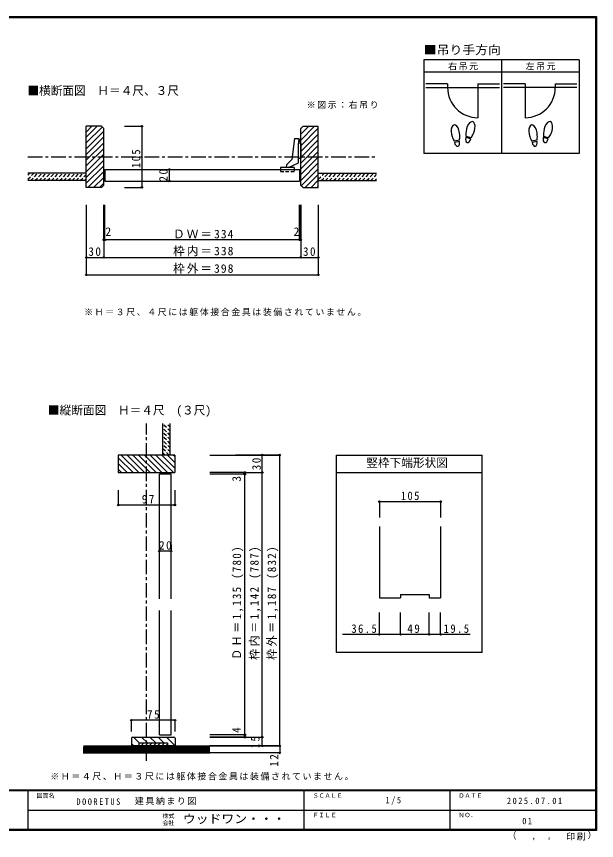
# Model space of a CAD drawing. Units: millimetres at full size, sheet at 1:5. Extents: x -973 to 977, y -718 to 696.
# Drawn here: x -18 to 977, y -718 to 696 of the extents above; entities that cross this region are included whole.
import ezdxf
from ezdxf.enums import TextEntityAlignment as Align

# ---------------------------------------------------------------- set-up
doc = ezdxf.new("R2010")
doc.units = ezdxf.units.MM
doc.header["$LTSCALE"] = 5
doc.header["$PDMODE"] = 32
doc.header["$PDSIZE"] = 2.5
doc.linetypes.add('CHAIN1', pattern=[8, 5, -1, 1, -1])
doc.linetypes.add('DASHED1', pattern=[1.8, 1.2, -0.6])
for name, color, linetype in [('0-0_補助線', 3, 'Continuous'), ('0-1_通り芯', 4, 'CHAIN1'), ('0-3_仕上げ', 2, 'Continuous'), ('0-4_枠', 3, 'Continuous'), ('0-6_扉', 6, 'Continuous'), ('0-7_金物', 7, 'Continuous'), ('0-8_戸当り', 3, 'Continuous'), ('0-A_文字', 7, 'Continuous'), ('0-B_寸法', 7, 'Continuous'), ('0-C_ハッチ', 4, 'DASHED1'), ('F-0_補助線', 7, 'Continuous'), ('F-1_枠', 6, 'Continuous'), ('F-A_文字', 7, 'Continuous')]:
    doc.layers.add(name, color=color, linetype=linetype)
doc.styles.add('ＭＳ ゴシック', font='')
doc.styles.get('ＭＳ ゴシック').set_extended_font_data('MS Gothic')

msp = doc.modelspace()

# ---------------------------------------------------------------- linework, layer by layer
at = {"layer": '0-0_補助線'}
for p, q in [((179.153, -542.5), (179.153, -555.5)), ((179.153, -551.184), (183.469, -555.5)), ((181.153, -540.5), (252.153, -540.5)), ((182.611, -540.5), (192.611, -550.5)), ((196.753, -540.5), (206.753, -550.5)), ((210.895, -540.5), (220.895, -550.5)), ((225.037, -540.5), (235.037, -550.5)), ((239.18, -540.5), (254.18, -555.5)), ((254.153, -542.5), (254.153, -555.5))]:
    msp.add_line(p, q, dxfattribs=at)
at = {"layer": '0-0_補助線', "color": 7}
for p, q in [((192.153, -550.5), (192.153, -555.5)), ((193.647, -550.5), (192.153, -551.994)), ((200.718, -550.5), (195.718, -555.5)), ((207.789, -550.5), (202.789, -555.5)), ((214.86, -550.5), (209.86, -555.5)), ((221.931, -550.5), (216.931, -555.5)), ((229.002, -550.5), (224.002, -555.5)), ((236.073, -550.5), (231.073, -555.5)), ((241.153, -552.491), (238.145, -555.5))]:
    msp.add_line(p, q, dxfattribs=at)
msp.add_lwpolyline([(192.153, -550.5), (241.153, -550.5), (241.153, -555.5)], dxfattribs=at)
at = {"layer": '0-0_補助線'}
for centre, start, end in [((181.153, -542.5), 90, 180), ((252.153, -542.5), 0, 90)]:
    msp.add_arc(centre, 2, start, end, dxfattribs=at)
at = {"layer": '0-1_通り芯'}
for p, q in [((1.653, 455), (599.653, 455)), ((205.153, -581.082), (205.153, -2.5))]:
    msp.add_line(p, q, dxfattribs=at)
at = {"layer": '0-3_仕上げ'}
for p, q in [((101.653, 427), (1.653, 427)), ((499.653, 427), (599.653, 427)), ((101.653, 414.5), (1.653, 414.5)), ((499.653, 414.5), (599.653, 414.5)), ((233.153, -56.5), (233.153, -2.5)), ((245.653, -56.5), (245.653, -2.5)), ((97.174, -555.5), (313.653, -555.5)), ((96.653, -567.5), (313.653, -567.5))]:
    msp.add_line(p, q, dxfattribs=at)
at = {"layer": '0-3_仕上げ', "color": 7}
for p, q in [((96.653, -557.5), (313.653, -557.5)), ((96.653, -559.5), (313.653, -559.5)), ((313.653, -561.5), (96.653, -561.5)), ((313.653, -563.5), (96.653, -563.5)), ((313.653, -565.5), (96.653, -565.5))]:
    msp.add_line(p, q, dxfattribs=at)
at = {"layer": '0-4_枠'}
for p, q in [((127.653, 507.5), (101.653, 507.5)), ((101.653, 402.5), (101.653, 507.5)), ((127.653, 507.5), (131.653, 503.5)), ((131.653, 406.5), (131.653, 503.5)), ((473.653, 507.5), (469.653, 503.5)), ((469.653, 406.5), (469.653, 503.5)), ((473.653, 507.5), (499.653, 507.5)), ((499.653, 402.5), (499.653, 507.5)), ((127.653, 402.5), (101.653, 402.5)), ((131.653, 406.5), (127.653, 402.5)), ((253.653, -56.5), (156.653, -56.5)), ((253.653, -56.5), (253.653, -86.5)), ((530.653, -56.5), (780.653, -56.5)), ((530.653, -395.005), (530.653, -56.5)), ((780.653, -395.005), (780.653, -56.5)), ((530.653, -86.5), (780.653, -86.5)), ((604.338, -179.109), (604.338, -301.475)), ((709.338, -179.109), (709.338, -301.475)), ((640.838, -295.775), (640.838, -301.475)), ((640.838, -295.775), (689.838, -295.775)), ((689.838, -295.775), (689.838, -301.475)), ((604.338, -301.475), (640.838, -301.475)), ((689.838, -301.475), (709.338, -301.475)), ((780.653, -395.005), (530.653, -395.005)), ((254.153, -555.5), (179.153, -555.5))]:
    msp.add_line(p, q, dxfattribs=at)
at = {"layer": '0-4_枠', "color": 4}
for p, q in [((604.338, -136.488), (709.338, -136.488)), ((604.338, -136.488), (604.338, -163.621)), ((709.338, -136.488), (709.338, -163.621)), ((604.338, -364.324), (604.338, -326.566)), ((640.838, -364.324), (640.838, -326.566)), ((689.838, -364.324), (689.838, -326.566)), ((709.338, -364.324), (709.338, -326.566)), ((640.838, -364.324), (541.07, -364.324)), ((689.838, -364.324), (640.838, -364.324)), ((760.259, -364.324), (689.838, -364.324))]:
    msp.add_line(p, q, dxfattribs=at)
at = {"layer": '0-4_枠'}
for points in [[(469.653, 406.5), (473.653, 402.5), (499.653, 402.5)], [(156.653, -56.5), (156.653, -86.5), (253.653, -86.5)]]:
    msp.add_lwpolyline(points, dxfattribs=at)
at = {"layer": '0-4_枠', "color": 7}
for p in [(604.338, -136.488), (709.338, -136.488), (604.338, -364.324), (640.838, -364.324), (689.838, -364.324), (709.338, -364.324)]:
    msp.add_point(p, dxfattribs=at)
at = {"layer": '0-6_扉'}
for p, q in [((133.653, 433.5), (467.653, 433.5)), ((133.653, 433.5), (133.653, 413.5)), ((467.653, 433.5), (467.653, 413.5)), ((133.653, 413.5), (467.653, 413.5)), ((247.153, -89.5), (227.153, -89.5)), ((227.153, -303), (227.153, -89.5)), ((247.153, -303), (247.153, -89.5)), ((227.153, -536.5), (227.153, -323)), ((247.153, -536.5), (247.153, -323)), ((227.153, -536.5), (247.153, -536.5))]:
    msp.add_line(p, q, dxfattribs=at)
at = {"layer": '0-7_金物'}
for p, q in [((459.052, 486.242), (454.132, 450.251)), ((459.052, 486.242), (466.052, 486.291)), ((466.052, 486.291), (465.903, 478.241)), ((467.671, 484.603), (466.044, 485.823)), ((466.459, 481.572), (467.886, 481.809)), ((467.671, 484.603), (467.886, 481.809)), ((469.653, 478.241), (465.903, 478.241)), ((465.903, 452.341), (465.903, 478.241)), ((469.653, 478.241), (469.653, 452.341)), ((465.852, 444.484), (465.903, 452.791)), ((445.039, 441.562), (444.798, 436.5)), ((454.132, 450.251), (445.039, 441.562)), ((448.674, 436.5), (465.852, 444.484)), ((469.653, 452.341), (465.9, 452.341)), ((458.261, 436.5), (434.711, 436.5))]:
    msp.add_line(p, q, dxfattribs=at)
at = {"layer": '0-7_金物', "linetype": 'DASHED1'}
for p, q in [((434.711, 436.5), (434.711, 429.51)), ((458.261, 429.51), (434.711, 429.51)), ((458.261, 436.5), (458.261, 429.51))]:
    msp.add_line(p, q, dxfattribs=at)
at = {"layer": '0-7_金物'}
msp.add_lwpolyline([(466.459, 481.572), (466.459, 482.784), (465.992, 483.018)], dxfattribs=at)
at = {"layer": '0-8_戸当り', "color": 2}
for p, q in [((721.239, 580.308), (684.139, 580.308)), ((721.239, 580.308), (721.239, 574.008)), ((773.039, 580.308), (810.139, 580.308)), ((773.039, 580.308), (773.039, 522.208)), ((854.239, 580.308), (817.139, 580.308)), ((854.239, 580.308), (854.239, 522.208)), ((906.039, 580.308), (943.139, 580.308)), ((906.039, 580.308), (906.039, 574.008)), ((684.139, 574.008), (810.139, 574.008)), ((943.139, 574.008), (817.139, 574.008))]:
    msp.add_line(p, q, dxfattribs=at)
at = {"layer": '0-8_戸当り'}
for p, q in [((741.457, 483.378), (732.811, 481.853)), ((741.822, 481.31), (733.175, 479.785)), ((760.924, 485.706), (752.444, 487.978)), ((761.468, 487.735), (752.987, 490.007)), ((874.457, 483.378), (865.811, 481.853)), ((874.822, 481.31), (866.175, 479.785)), ((893.924, 485.706), (885.444, 487.978)), ((894.468, 487.735), (885.987, 490.007))]:
    msp.add_line(p, q, dxfattribs=at)
at = {"layer": '0-8_戸当り', "color": 2}
for centre, start, end in [((773.039, 574.008), 180, 270), ((854.239, 574.008), 270, 0)]:
    msp.add_arc(centre, 51.8, start, end, dxfattribs=at)
at = {"layer": '0-8_戸当り'}
for centre, major_axis, ratio, start_param, end_param in [((734.795, 495.877), (-2.445, 13.867), 0.5, 4.34059143, 8.22577918), ((760.713, 501.878), (3.644, 13.601), 0.5, 4.34059143, 8.22577918), ((867.795, 495.877), (-2.445, 13.867), 0.5, 4.34059143, 8.22577918), ((893.713, 501.878), (3.644, 13.601), 0.5, 4.34059143, 8.22577918), ((760.609, 501.489), (4.416, 16.48), 0.4, 1.85063327, 2.44287679), ((760.609, 501.489), (4.416, 16.48), 0.4, 3.84030852, 4.43255203), ((893.609, 501.489), (4.416, 16.48), 0.4, 1.85063327, 2.44287679), ((893.609, 501.489), (4.416, 16.48), 0.4, 3.84030852, 4.43255203), ((734.865, 495.481), (-2.963, 16.802), 0.4, 1.85063327, 2.44287679), ((737.498, 480.548), (-1.27, 7.205), 0.6, 1.57079633, 4.71238898), ((734.865, 495.481), (-2.963, 16.802), 0.4, 3.84030852, 4.43255203), ((756.684, 486.842), (1.894, 7.067), 0.6, 1.57079633, 4.71238898), ((867.865, 495.481), (-2.963, 16.802), 0.4, 1.85063327, 2.44287679), ((870.498, 480.548), (-1.27, 7.205), 0.6, 1.57079633, 4.71238898), ((867.865, 495.481), (-2.963, 16.802), 0.4, 3.84030852, 4.43255203), ((889.684, 486.842), (1.894, 7.067), 0.6, 1.57079633, 4.71238898)]:
    msp.add_ellipse(centre, major_axis=major_axis, ratio=ratio, start_param=start_param, end_param=end_param, dxfattribs=at)
at = {"layer": '0-A_文字', "color": 3}
for p, q in [((680.639, 621.667), (680.639, 460.667)), ((946.639, 621.667), (680.639, 621.667)), ((813.639, 621.667), (813.639, 460.667)), ((680.639, 600.667), (946.639, 600.667))]:
    msp.add_line(p, q, dxfattribs=at)
msp.add_lwpolyline([(946.639, 621.667), (946.639, 460.667), (680.639, 460.667)], dxfattribs=at)
at = {"layer": '0-B_寸法', "color": 4}
for p, q in [((232.188, 433.5), (244.082, 433.5)), ((244.082, 433.5), (244.082, 413.5)), ((232.188, 413.5), (244.082, 413.5)), ((167.087, 402.5), (197.087, 402.5)), ((101.653, 372.5), (101.653, 252.5)), ((131.653, 312.5), (131.653, 372.5)), ((131.653, 372.5), (131.653, 282.5)), ((133.653, 312.5), (133.653, 372.5)), ((467.653, 312.5), (467.653, 372.5)), ((469.653, 312.5), (469.653, 372.5)), ((469.653, 372.5), (469.653, 282.5)), ((499.653, 372.5), (499.653, 252.5)), ((469.653, 312.5), (131.653, 312.5)), ((101.653, 282.5), (499.653, 282.5)), ((101.653, 252.5), (499.653, 252.5)), ((313.653, -56.5), (433.653, -56.5)), ((433.653, -56.5), (357.653, -56.5)), ((403.653, -555.5), (403.653, -56.5)), ((433.653, -555.5), (433.653, -56.5)), ((373.653, -86.5), (313.653, -86.5)), ((373.653, -89.5), (313.653, -89.5)), ((373.653, -86.5), (403.653, -86.5)), ((373.653, -86.5), (373.653, -89.5)), ((373.653, -536.5), (373.653, -89.5)), ((156.653, -116.96), (156.653, -142.331)), ((253.653, -116.96), (253.653, -142.331)), ((253.653, -142.331), (156.653, -142.331)), ((227.153, -210.585), (227.153, -221.5)), ((247.153, -210.585), (247.153, -221.5)), ((247.153, -221.5), (227.153, -221.5)), ((179.154, -530.583), (179.154, -511.445)), ((254.153, -511.445), (179.154, -511.445)), ((254.153, -530.583), (254.153, -511.445)), ((373.653, -536.5), (313.653, -536.5)), ((373.653, -540.5), (373.653, -536.5)), ((313.653, -540.5), (403.653, -540.5)), ((373.653, -540.5), (313.653, -540.5)), ((313.653, -555.5), (403.653, -555.5)), ((433.653, -555.5), (313.653, -555.5)), ((373.653, -555.5), (433.653, -555.5)), ((433.653, -555.5), (433.653, -567.5)), ((433.653, -567.5), (313.653, -567.5))]:
    msp.add_line(p, q, dxfattribs=at)
msp.add_lwpolyline([(167.087, 507.5), (197.087, 507.5), (197.087, 402.5)], dxfattribs=at)
at = {"layer": '0-B_寸法'}
for p in [(197.087, 507.5), (244.082, 433.5), (244.082, 413.5), (197.087, 402.5), (131.653, 312.5), (133.653, 312.5), (467.653, 312.5), (469.653, 312.5), (101.653, 282.5), (131.653, 282.5), (469.653, 282.5), (499.653, 282.5), (101.653, 252.5), (499.653, 252.5), (403.653, -56.5), (433.653, -56.5), (433.653, -56.5), (373.653, -86.5), (373.653, -89.5), (403.653, -86.5), (156.653, -142.331), (253.653, -142.331), (227.153, -221.5), (247.153, -221.5), (179.154, -511.445), (254.153, -511.445), (373.653, -536.5), (373.653, -540.5), (403.653, -540.5), (403.653, -540.5), (403.653, -555.5), (403.653, -555.5), (433.653, -555.5), (433.653, -567.5)]:
    msp.add_point(p, dxfattribs=at)
at = {"layer": '0-C_ハッチ', "linetype": 'Continuous'}
for p, q in [((101.653, 488.85), (120.303, 507.5)), ((101.653, 497.588), (111.565, 507.5)), ((101.653, 478.951), (128.928, 506.225)), ((101.653, 469.051), (131.653, 499.051)), ((469.653, 493.774), (483.379, 507.5)), ((469.653, 483.874), (493.279, 507.5)), ((469.653, 473.975), (499.653, 503.975)), ((101.653, 459.152), (131.653, 489.152)), ((469.653, 464.075), (499.653, 494.075)), ((469.653, 454.176), (499.653, 484.176)), ((101.653, 449.252), (131.653, 479.252)), ((101.653, 439.353), (131.653, 469.353)), ((469.653, 444.276), (499.653, 474.276)), ((101.653, 429.453), (131.653, 459.453)), ((469.653, 434.377), (499.653, 464.377)), ((469.653, 424.477), (499.653, 454.477)), ((101.653, 419.554), (131.653, 449.554)), ((101.653, 409.654), (131.653, 439.654)), ((469.653, 414.578), (499.653, 444.578)), ((104.398, 402.5), (131.653, 429.755)), ((469.653, 404.678), (499.653, 434.678)), ((477.374, 402.5), (499.653, 424.779)), ((114.298, 402.5), (131.653, 419.855)), ((487.274, 402.5), (499.653, 414.879)), ((124.197, 402.5), (131.653, 409.956)), ((497.173, 402.5), (499.653, 404.98)), ((191.825, -86.5), (161.825, -56.5)), ((201.724, -86.5), (171.724, -56.5)), ((211.624, -86.5), (181.624, -56.5)), ((221.523, -86.5), (191.523, -56.5)), ((231.423, -86.5), (201.423, -56.5)), ((241.322, -86.5), (211.322, -56.5)), ((251.222, -86.5), (221.222, -56.5)), ((253.653, -79.032), (231.121, -56.5)), ((253.653, -69.133), (241.021, -56.5)), ((253.653, -59.233), (250.92, -56.5)), ((181.925, -86.5), (156.653, -61.228)), ((172.026, -86.5), (156.653, -71.128)), ((162.126, -86.5), (156.653, -81.027))]:
    msp.add_line(p, q, dxfattribs=at)
at = {"layer": '0-C_ハッチ'}
for p, q in [((1.653, 423.647), (5.006, 427)), ((1.653, 416.576), (12.077, 427)), ((6.648, 414.5), (19.148, 427)), ((13.719, 414.5), (26.219, 427)), ((20.79, 414.5), (33.29, 427)), ((27.861, 414.5), (40.361, 427)), ((34.932, 414.5), (47.432, 427)), ((42.003, 414.5), (54.503, 427)), ((49.074, 414.5), (61.574, 427)), ((56.145, 414.5), (68.645, 427)), ((63.216, 414.5), (75.716, 427)), ((70.287, 414.5), (82.787, 427)), ((77.358, 414.5), (89.858, 427)), ((84.429, 414.5), (96.929, 427)), ((91.5, 414.5), (101.653, 424.653)), ((499.653, 416.574), (510.08, 427)), ((504.65, 414.5), (517.151, 427)), ((511.722, 414.5), (524.222, 427)), ((518.793, 414.5), (531.293, 427)), ((525.864, 414.5), (538.364, 427)), ((532.935, 414.5), (545.435, 427)), ((540.006, 414.5), (552.506, 427)), ((547.077, 414.5), (559.577, 427)), ((554.148, 414.5), (566.648, 427)), ((561.219, 414.5), (573.719, 427)), ((568.29, 414.5), (580.79, 427)), ((575.361, 414.5), (587.861, 427)), ((582.432, 414.5), (594.932, 427)), ((589.503, 414.5), (599.653, 424.65)), ((98.571, 414.5), (101.653, 417.581)), ((596.574, 414.5), (599.653, 417.579)), ((245.653, -15.84), (233.153, -3.34)), ((245.653, -22.911), (233.153, -10.412)), ((245.653, -8.769), (239.384, -2.5)), ((245.653, -29.982), (233.153, -17.483)), ((245.653, -37.054), (233.153, -24.554)), ((245.653, -44.125), (233.153, -31.625)), ((245.653, -51.196), (233.153, -38.696)), ((243.887, -56.5), (233.153, -45.767)), ((236.816, -56.5), (233.153, -52.838))]:
    msp.add_line(p, q, dxfattribs=at)
at = {"layer": 'F-1_枠'}
for p, q in [((-973.347, 695.833), (976.653, 695.833)), ((-973.347, 695), (976.653, 695)), ((-973.347, 694.167), (976.653, 694.167)), ((974.986, 695.833), (974.986, -700.833)), ((975.82, 695.833), (975.82, -700.833)), ((976.653, 695.833), (976.653, -700.833)), ((976.653, -631.667), (-973.347, -631.667)), ((976.653, -632.5), (-973.347, -632.5)), ((1.653, -632.5), (1.653, -699.167)), ((474.986, -632.5), (474.986, -699.167)), ((724.986, -632.5), (724.986, -699.167)), ((1.653, -665.833), (974.986, -665.834)), ((976.653, -699.167), (-973.347, -699.167)), ((976.653, -700), (-973.347, -700)), ((976.653, -700.833), (-973.347, -700.833))]:
    msp.add_line(p, q, dxfattribs=at)

# ---------------------------------------------------------------- texts
at = {"layer": '0-4_枠', "color": 7, "style": 'ＭＳ ゴシック'}
msp.add_text('竪枠下端形状図', height=14.66, dxfattribs=at).set_placement((581.903, -81.5), align=Align.BOTTOM_LEFT)
at = {"layer": '0-4_枠', "color": 7, "char_height": 14.66, "attachment_point": 7, "style": 'ＭＳ ゴシック'}
for s, insert in [('\\T1.27;\\W0.9;105', (641.148, -133.988)), ('\\T1.28;\\W0.9;36.5', (556.401, -361.824)), ('\\T1.27;\\W0.95;49', (652.213, -361.824)), ('\\T1.28;\\W0.9;19.5', (714.659, -361.824))]:
    msp.add_mtext(s, dxfattribs=dict(at, insert=insert))
at = {"layer": '0-A_文字', "style": 'ＭＳ ゴシック', "width": 1.1}
msp.add_text('■吊り手方向', height=14.66, dxfattribs=at).set_placement((680.639, 626.667), align=Align.BOTTOM_LEFT)
at = {"layer": '0-A_文字', "style": 'ＭＳ ゴシック'}
for s, p in [('■横断面図\u3000Ｈ＝４尺、３尺', (0.812, 556.823)), ('■縦断面図\u3000Ｈ＝４尺\u3000(３尺)', (36.117, 8.587))]:
    msp.add_text(s, height=14.66, dxfattribs=at).set_placement(p, align=Align.BOTTOM_LEFT)
at = {"layer": '0-A_文字', "char_height": 11, "attachment_point": 7, "style": 'ＭＳ ゴシック'}
for s, insert in [('\\T1.17;右吊元', (722.139, 603.667)), ('\\T1.17;左吊元', (855.139, 603.667)), ('\\T1.17;※図示：右吊り', (479.653, 537.5)), ('\\T1.17;※Ｈ＝３尺、４尺には躯体接合金具は装備されていません。', (98.162, 181.985))]:
    msp.add_mtext(s, dxfattribs=dict(at, insert=insert))
at = {"layer": '0-B_寸法', "style": 'ＭＳ ゴシック'}
for p in [(134.515, 315), (457.212, 315)]:
    msp.add_text('2', height=14.66, dxfattribs=at).set_placement(p, align=Align.BOTTOM_LEFT)
for s, p in [('3', (371.153, -102.303)), ('4', (371.153, -533.331))]:
    msp.add_text(s, height=14.66, rotation=90, dxfattribs=at).set_placement(p, align=Align.BOTTOM_LEFT)
at = {"layer": '0-B_寸法', "char_height": 14.66, "attachment_point": 7, "rotation": 90, "style": 'ＭＳ ゴシック'}
for s, insert in [('\\T1.27;\\W0.9;105', (194.587, 436)), ('\\T1.27;\\W0.95;20', (241.582, 412.75)), ('\\T1.27;\\W0.95;30', (401.153, -82.587)), ('\\T1.22;\\W0.95;ＤＨ＝1,135\\~(780)', (371.153, -408)), ('\\T1.22;\\W0.95;枠内＝1,142\\~(787)', (401.153, -408)), ('\\T1.22;\\W0.95;枠外＝1,187\\~(832)', (431.153, -408)), ('\\T1.27;\\W0.95;15', (399.007, -560.007)), ('\\T1.27;\\W0.95;12', (431.153, -591.185))]:
    msp.add_mtext(s, dxfattribs=dict(at, insert=insert))
at = {"layer": '0-B_寸法', "attachment_point": 7, "style": 'ＭＳ ゴシック'}
for s, insert, char_height in [('\\T1.17;ＤＷ＝334', (250.653, 315), 14.66), ('\\T1.27;\\W0.95;30', (105.403, 285), 14.66), ('\\T1.17;枠内＝338', (250.653, 284.5), 14.66), ('\\T1.27;\\W0.95;30', (473.403, 285), 14.66), ('\\T1.17;枠外＝398', (250.653, 254.5), 14.66), ('\\T1.27;\\W0.95;97', (197.028, -139.831), 14.66), ('\\T1.27;\\W0.95;20', (226.653, -219), 14.66), ('\\T1.27;\\W0.95;75', (206.029, -508.945), 14.66), ('\\T1.17;※Ｈ＝４尺、Ｈ＝３尺には躯体接合金具は装備されていません。', (40.075, -614.484), 11)]:
    msp.add_mtext(s, dxfattribs=dict(at, insert=insert, char_height=char_height))
at = {"layer": 'F-0_補助線', "char_height": 11, "attachment_point": 7, "style": 'ＭＳ ゴシック'}
for s, insert in [('\\T1.39;\\W0.85;DOORETUS', (84.986, -656.798)), ('\\T1.17;建具納まり図', (185.035, -656.798))]:
    msp.add_mtext(s, dxfattribs=dict(at, insert=insert))
at = {"layer": 'F-A_文字', "style": 'ＭＳ ゴシック'}
for s, height, p in [('図面名', 7.331, (16.653, -646.667)), ('ＳＣＡＬＥ', 7.331, (489.986, -646.667)), ('ＤＡＴＥ', 7.331, (739.986, -646.667)), ('株式', 7.331, (232.486, -681.5)), ('ＦＩＬＥ', 7.331, (489.986, -680)), ('ＮＯ．', 7.331, (739.986, -680.001)), ('会社', 7.331, (232.486, -693.5)), ('（', 11, (823.992, -718.052)), ('）', 11, (961.387, -717.355)), (',', 11, (865.199, -718.052)), (',', 11, (891.686, -717.588))]:
    msp.add_text(s, height=height, dxfattribs=at).set_placement(p, align=Align.BOTTOM_LEFT)
at = {"layer": 'F-A_文字', "style": 'ＭＳ ゴシック', "width": 1.1}
msp.add_text('ウッドワン・・・', height=14.66, dxfattribs=at).set_placement((267.486, -692.5), align=Align.BOTTOM_LEFT)
at = {"layer": 'F-A_文字', "char_height": 11, "attachment_point": 7, "style": 'ＭＳ ゴシック'}
for s, insert in [('\\T1.38;\\W0.9;1/5', (614.986, -656.667)), ('\\T1.39;\\W0.85;2025.07.01', (823.111, -655.417)), ('\\T1.36;\\W0.9;01', (849.361, -690.001)), ('\\T1.17;印刷', (924.678, -717.82))]:
    msp.add_mtext(s, dxfattribs=dict(at, insert=insert))

doc.saveas('drawing.dxf')
